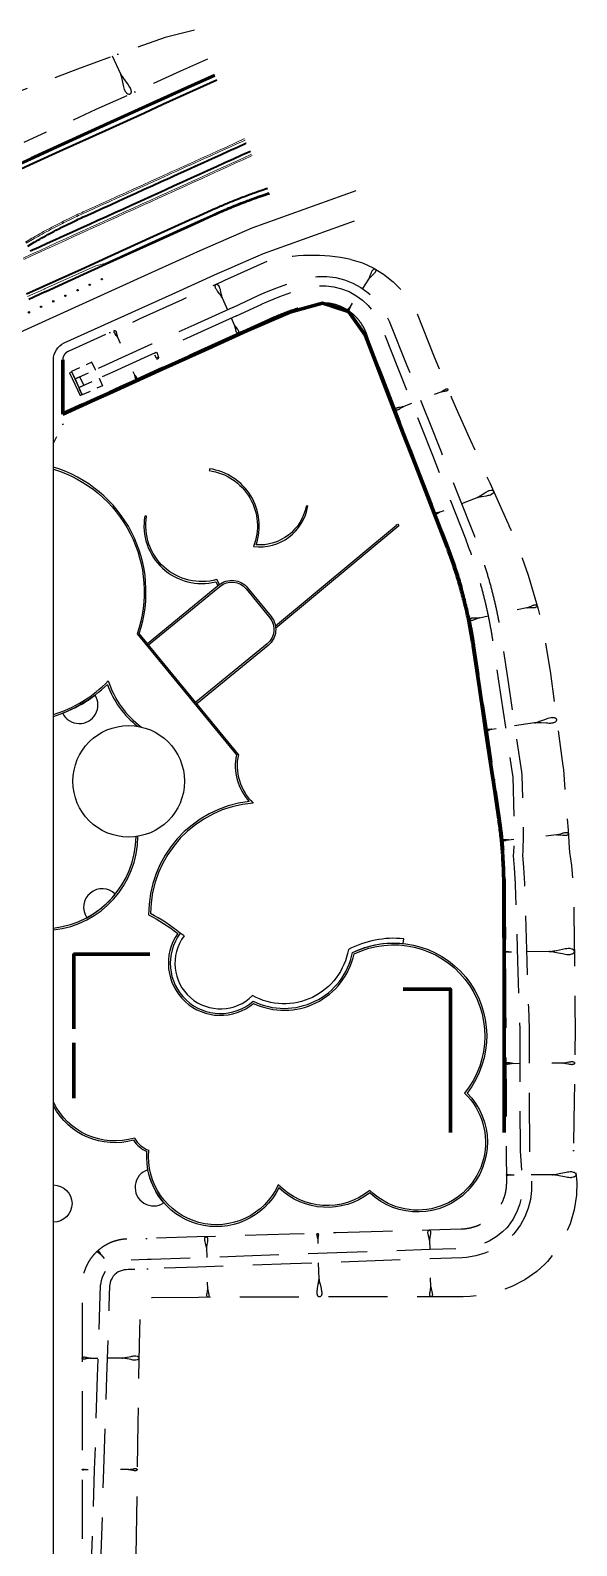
# Model space of a CAD drawing. Header units: metres. Extents: x 246420 to 246883, y 7418965 to 7419490.
# Drawn here: x 246824.1 to 246882.9, y 7419326.6 to 7419489.6 of the extents above; entities that cross this region are included whole.
import ezdxf

# ---------------------------------------------------------------- set-up
doc = ezdxf.new("R2010")
doc.units = ezdxf.units.M
doc.linetypes.add('HIDDEN', pattern=[9.524999999999999, 6.35, -3.175])
doc.linetypes.add('HIDDEN3', pattern=[2.3813, 1.5875, -0.7938])
for name, color, linetype, lineweight in [('BATTER', 251, 'HIDDEN', 25), ('BATTER_BOTTOM', 251, 'HIDDEN', 25), ('BATTER_TICKS', 251, 'HIDDEN', 25), ('FENCE_1.05m', 10, 'FENCE_LINE', 70), ('FENCE_1.8m', 30, 'FENCE_LINE', 70), ('FENCE_2.4m', 90, 'FENCE_LINE', 70)]:
    doc.layers.add(name, color=color, linetype=linetype, lineweight=lineweight)
for name, color, linetype in [('BOLLARD', 170, 'Continuous'), ('MISC_CONCRETE', 7, 'Continuous'), ('MISC_CONCRETE_2', 7, 'Continuous'), ('MISC_CONCRETE_3_ES', 7, 'Continuous'), ('MISC_CONCRETE_HIDDEN', 252, 'HIDDEN3')]:
    doc.layers.add(name, color=color, linetype=linetype)
for name, color, linetype, lineweight, true_color in [('KERB_BACK', 7, 'Continuous', 35, 0x5fd2ff), ('KERB_LINE', 7, 'Continuous', 18, 0xb9b9b9), ('KERB_LIP', 7, 'Continuous', 35, 0x5fd2ff)]:
    doc.layers.add(name, color=color, linetype=linetype, lineweight=lineweight, true_color=true_color)
doc.styles.get("Standard").update_dxf_attribs({"font": 'romans.shx', "width": 0.65})
doc.linetypes.add('FENCE_LINE', pattern='A,20,-1,["//",Standard,S=1,R=0,X=0,Y=-0.3],-3', length=24)

# ---------------------------------------------------------------- blocks, each defined once
blk = doc.blocks.new('Batter Tadpole2')
at = {"linetype": 'Continuous'}
for p, q in [((0, -0.0003), (0.0004000000000000001, 0.0039)), ((0.0004000000000000001, 0.0039), (0.0014, 0.0082)), ((0.0014, 0.0082), (0.003200000000000001, 0.0124)), ((0.003200000000000001, 0.0124), (0.0057, 0.0166)), ((0.0057, 0.0166), (0.017, 0.0336)), ((0.017, 0.0336), (0.0203, 0.0378)), ((0.0203, 0.0378), (0.0244, 0.0418)), ((0.0244, 0.0418), (0.0295, 0.0456)), ((0.0295, 0.0456), (0.0355, 0.0493)), ((0.0355, 0.0493), (0.0408, 0.052)), ((0.0408, 0.052), (0.04700000000000001, 0.0545)), ((0.04700000000000001, 0.0545), (0.0542, 0.05680000000000001)), ((0.0542, 0.05680000000000001), (0.0622, 0.059)), ((0.0622, 0.059), (0.0962, 0.0675)), ((0.0962, 0.0675), (0.1047, 0.0692)), ((0.1047, 0.0692), (0.1134, 0.0702)), ((0.1134, 0.0702), (0.1221, 0.0704)), ((0.1221, 0.0704), (0.131, 0.0698)), ((0.131, 0.0698), (0.1616, 0.0662)), ((0.1616, 0.0662), (0.1924, 0.0617)), ((0.1924, 0.0617), (0.2232, 0.05650000000000001)), ((0.2232, 0.05650000000000001), (0.2542, 0.05060000000000001)), ((0.2542, 0.05060000000000001), (0.3787, 0.0251)), ((0.3787, 0.0251), (0.4098000000000001, 0.0188)), ((0.4098000000000001, 0.0188), (0.4413, 0.0129)), ((0.4413, 0.0129), (0.4729, 0.007100000000000001)), ((0.4729, 0.007100000000000001), (0.5049, 0.0017)), ((0.5049, 0.0017), (0.511, 0.0008000000000000001)), ((0.511, 0.0008000000000000001), (0.5174, 0.0002)), ((0.5174, 0.0002), (0.5241, -0.0002)), ((0.0003, -0.0045), (0, -0.0003)), ((0.0014, -0.0087), (0.0003, -0.0045)), ((0.003200000000000001, -0.013), (0.0014, -0.0087)), ((0.0056, -0.0172), (0.003200000000000001, -0.013)), ((0.0169, -0.0342), (0.0056, -0.0172)), ((0.0202, -0.0384), (0.0169, -0.0342)), ((0.0243, -0.0423), (0.0202, -0.0384)), ((0.0294, -0.0462), (0.0243, -0.0423)), ((0.0353, -0.0498), (0.0294, -0.0462)), ((0.0407, -0.0525), (0.0353, -0.0498)), ((0.0469, -0.055), (0.0407, -0.0525)), ((0.054, -0.0574), (0.0469, -0.055)), ((0.062, -0.0596), (0.054, -0.0574)), ((0.096, -0.0681), (0.062, -0.0596)), ((0.1045, -0.0698), (0.096, -0.0681)), ((0.1132, -0.0708), (0.1045, -0.0698)), ((0.1219, -0.071), (0.1132, -0.0708)), ((0.1308, -0.0704), (0.1219, -0.071)), ((0.1614, -0.0668), (0.1308, -0.0704)), ((0.1922, -0.0624), (0.1614, -0.0668)), ((0.223, -0.0571), (0.1922, -0.0624)), ((0.2540000000000001, -0.05120000000000001), (0.223, -0.0571)), ((0.3786, -0.0257), (0.2540000000000001, -0.05120000000000001)), ((0.4098000000000001, -0.0195), (0.3786, -0.0257)), ((0.4412, -0.0135), (0.4098000000000001, -0.0195)), ((0.4729, -0.0078), (0.4412, -0.0135)), ((0.5049, -0.0024), (0.4729, -0.0078)), ((0.511, -0.0015), (0.5049, -0.0024)), ((0.5174, -0.0009), (0.511, -0.0015)), ((0.5241, -0.0005000000000000001), (0.5174, -0.0009)), ((0.5241, -0.0002), (0.531, -0.0003)), ((0.531, -0.0003), (0.5241, -0.0005000000000000001)), ((0.531, -0.0003), (1.0113, -0.0004000000000000001))]:
    blk.add_line(p, q, dxfattribs=at)
blk = doc.blocks.new('*U6')
at = {"layer": 'BOLLARD'}
blk.add_circle((0, 0), 0.07499999999999998, dxfattribs=at)
blk = doc.blocks.new('*U7')
at = {"layer": 'BOLLARD', "color": 0, "linetype": 'ByBlock', "lineweight": -2, "transparency": 16777216}
for p, rotation in [((246831.8347925072, 7419462.850368072), 204.4035347357098), ((246829.2211737408, 7419461.664583592), 204.4035347537217), ((246830.5279831238, 7419462.257475832), 204.4035347357098), ((246825.3007455909, 7419459.885906872), 204.4035347357098), ((246826.6075549742, 7419460.478799112), 204.4035347428076), ((246827.9143643575, 7419461.071691352), 204.4035347428076), ((246821.3803174408, 7419458.107230153), 204.4035347357098), ((246822.6871268242, 7419458.700122393), 204.4035347357098), ((246823.9939362076, 7419459.293014633), 204.4035347357098), ((246817.4598892909, 7419456.328553434), 204.4035347357098), ((246818.7666986743, 7419456.921445672), 204.4035347357098), ((246820.0735080577, 7419457.514337912), 204.4035347553854), ((246814.8427922922, 7419455.150521139), 203.6544740389557), ((246816.1530799079, 7419455.735661193), 204.4035347925544), ((246813.5242342963, 7419454.584269397), 202.827515212321)]:
    blk.add_blockref('*U6', p, dxfattribs=dict(at, rotation=rotation))

msp = doc.modelspace()

# ---------------------------------------------------------------- linework, layer by layer
at = {"layer": 'BATTER', "flags": 128}
for points in [[(246841.7865335261, 7419489.629217232), (246838.6536121521, 7419488.870965997), (246835.6164655063, 7419487.801412001), (246835.6163713471, 7419487.801377504), (246833.9288547733, 7419487.183096787), (246833.5603166709, 7419487.048069963), (246833.5602225118, 7419487.048035466), (246829.2209076299, 7419485.458175695), (246824.5566193734, 7419483.637024902), (246821.2387698866, 7419482.406694726)], [(246843.1911599774, 7419486.533243119), (246840.3077430028, 7419485.225052673), (246837.3866247798, 7419483.899757379), (246837.386533714, 7419483.899716063), (246835.7544521356, 7419483.159249615), (246835.3980205265, 7419482.997538551), (246835.3979294607, 7419482.997497235), (246831.2011612683, 7419481.093446556), (246826.647870401, 7419479.027643497), (246823.4334740562, 7419477.56928953)], [(246849.5725138415, 7419464.775895443), (246845.0299113, 7419462.714966059), (246844.6734789692, 7419462.553256585), (246844.6733879034, 7419462.55321527), (246840.4766112147, 7419460.649183317), (246835.9233111298, 7419458.583400575), (246832.7089297906, 7419457.125013534), (246832.7088387248, 7419457.124972218), (246831.3700352682, 7419456.517564442), (246828.2141581212, 7419455.085748828)], [(246847.0490614211, 7419457.316930773), (246842.8522847324, 7419455.41289882), (246838.2989846475, 7419453.347116078), (246835.0846033084, 7419451.888729037), (246835.0845122425, 7419451.888687721), (246833.7457087859, 7419451.281279945), (246827.6272998421, 7419448.505391411)]]:
    msp.add_lwpolyline(points, dxfattribs=at)
for points in [[(246858.6345986117, 7419464.964682799), (246859.8658033711, 7419464.626043697), (246861.0291786353, 7419464.079724591), (246862.1310408924, 7419463.396848422), (246863.155580745, 7419462.58230958), (246864.0867448256, 7419461.64283116), (246864.9084277763, 7419460.587210464), (246865.6047461101, 7419459.426555865), (246865.6873002799, 7419459.264526155), (246867.4922793125, 7419454.691044169), (246869.457409613, 7419450.090070416), (246870.1021365848, 7419448.624323939), (246871.4780623566, 7419445.510544405), (246873.5520530903, 7419440.951622306), (246875.5213317486, 7419436.599166795), (246875.5260361974, 7419436.5887553), (246875.6275213948, 7419436.35937914), (246875.6276177784, 7419436.359294109), (246876.364951303, 7419434.607894577), (246877.0563806261, 7419432.833455198), (246877.6834347443, 7419431.031864662), (246878.2447626481, 7419429.205582149), (246878.7626095327, 7419427.361844894), (246879.2130744801, 7419425.497072604), (246879.4142932034, 7419424.535224217), (246880.0922293838, 7419420.44316277), (246880.755931736, 7419415.486924826), (246881.4131037913, 7419410.529720159), (246881.4747504206, 7419410.13125203), (246881.4747714287, 7419410.13115405), (246881.7805106031, 7419405.897255254), (246881.8270347896, 7419405.483822287), (246882.0017225379, 7419403.586470507), (246882.112959409, 7419401.686329727), (246882.130313448, 7419401.226435674), (246882.3509251481, 7419399.793070142), (246882.5050976654, 7419397.888436311), (246882.5108156178, 7419397.754080823), (246882.6196345933, 7419394.538440745), (246882.6688582948, 7419389.538598137), (246882.7180819964, 7419384.538755528), (246882.7455112753, 7419382.294541694), (246882.7081264354, 7419379.538675196), (246882.6402944507, 7419374.538362375), (246882.572462466, 7419369.538049554), (246882.5669924947, 7419369.134824328), (246882.5669971646, 7419369.134724345), (246882.910929267, 7419365.717202863), (246882.8808069072, 7419364.326142316), (246882.6486896363, 7419362.766144019), (246882.2105298299, 7419361.247747266), (246881.5748837222, 7419359.798965871), (246880.7542881032, 7419358.445832303), (246879.7647487348, 7419357.211819577), (246879.4784796872, 7419356.909407489), (246878.6076780195, 7419356.137556261), (246877.3218034004, 7419355.231857391), (246875.9378990254, 7419354.500565209), (246874.4803322576, 7419353.952351709), (246872.9736482322, 7419353.592436586), (246871.4420900469, 7419353.422796227), (246870.7062136941, 7419353.408739346), (246867.2544534123, 7419353.402021082), (246862.2525858961, 7419353.392285798), (246857.2507183799, 7419353.382550514), (246852.2488508637, 7419353.37281523), (246847.2470668815, 7419353.360233924), (246842.245491323, 7419353.34055157), (246837.2443678098, 7419353.305467925), (246836.8411931736, 7419353.29868786, 0.4198892341390987), (246835.9373821887, 7419352.406498388), (246835.8823436988, 7419349.809798389), (246835.7952659577, 7419344.809798389), (246835.7209502629, 7419339.809798389), (246835.6466345682, 7419334.809798389), (246835.5723188734, 7419329.809798389), (246835.4980031786, 7419324.809798389), (246835.4920551608, 7419324.409612539), (246835.6576974214, 7419319.809798389), (246835.8539680943, 7419314.809798389), (246836.0513762825, 7419309.809798389), (246836.2487844706, 7419304.809798389), (246836.4461926587, 7419299.809798389), (246836.6436008469, 7419294.809798389), (246836.841009035, 7419289.809798389), (246837.0384172231, 7419284.809798389), (246837.2362771964, 7419279.809798389), (246837.4575119484, 7419274.809798389), (246837.6787467004, 7419269.809798389), (246837.8999814524, 7419264.809798389), (246838.1212162044, 7419259.809798389), (246838.3429049035, 7419254.809798389), (246838.3611638873, 7419254.406598388), (246838.3615785945, 7419254.406498388), (246838.4249151118, 7419249.809798389), (246838.4441852402, 7419248.406498388), (246838.5866623408, 7419244.809798389), (246838.7023528745, 7419241.8893), (246838.6865435899, 7419241.3177042), (246838.4841553299, 7419239.584472199), (246838.0546590036, 7419237.896689757), (246837.4084638313, 7419236.284817593), (246836.5601786274, 7419234.776847429), (246835.5279853278, 7419233.397730513), (246834.3329484921, 7419232.168970162), (246832.9983042259, 7419231.108377332), (246831.5487668575, 7419230.229977291), (246830.0098842357, 7419229.544047276), (246828.4074638192, 7419229.057260052), (246826.7670829917, 7419228.772906139), (246826.6269999951, 7419228.762949513)], [(246847.0491, 7419457.3169), (246849.7810784919, 7419458.556373081), (246849.8141999998, 7419458.5714, -0.005946979250327614), (246850.4675184519, 7419458.858484439, -0.0104170434418624), (246851.6276625903, 7419459.323607578, -0.01041704344296186), (246852.8061743284, 7419459.74000167, -0.01041704344331606), (246854.001007935, 7419460.106943913, -0.001868737155697698), (246854.2169270824, 7419460.167490934), (246854.6070594393, 7419460.258665455, -0.03126017650152134), (246855.2266218867, 7419460.337779374, -0.03126017650519843), (246855.8512138086, 7419460.339032238, -0.03126017650708816), (246856.471088657, 7419460.262404495, -0.03125517161796423), (246857.0764782735, 7419460.109122448, -4.999986321835325e-06), (246857.076573492, 7419460.109091897, -0.03126017652112904), (246857.6582199256, 7419459.881486832, -0.03126017648924703), (246858.2069515594, 7419459.583141006, -0.03126017651206296), (246858.71420562, 7419459.218710002, -0.03126017649352787), (246859.1720665774, 7419458.793880645, -0.03126017651819535), (246859.5733896645, 7419458.315282255, -0.03126017650075348), (246859.9119123687, 7419457.790383201, -0.0312601764867395), (246860.1823521564, 7419457.227374356, -0.004167708349645111), (246860.2130344578, 7419457.149874213), (246861.9846947808, 7419452.563521557), (246863.7863907023, 7419447.899414803), (246864.3627892615, 7419446.40727377), (246865.5880866238, 7419443.235308049), (246867.3897825454, 7419438.571201297), (246869.1084821531, 7419434.121949704), (246869.1120948062, 7419434.112594725, -0.00110100044550278), (246869.1909476978, 7419433.906997587, -4.999997115784778e-07), (246869.1909833017, 7419433.90690414, -0.00833352624162465), (246869.7583154064, 7419432.339851215, -0.00833352624187258), (246870.2731069309, 7419430.754761226, -0.008333526237322402), (246870.7347859376, 7419429.153395222, -0.008333526242528656), (246871.1428394974, 7419427.537532331, -0.008333526238756411), (246871.4968142592, 7419425.908967794, -0.008333526240782931), (246871.7963169544, 7419424.269510956, -0.004263904652501082), (246871.9283858237, 7419423.427034437), (246872.5357089863, 7419419.324519665), (246873.267913381, 7419414.378422544), (246874.0001177758, 7419409.432325425), (246874.0591627382, 7419409.033472152), (246874.0591773822, 7419409.033373231), (246874.6790656707, 7419404.845980065, -0.001818363798060087), (246874.731013389, 7419404.486037797, -0.008333526237379362), (246874.9355358412, 7419402.832045309, -0.008333526239278697), (246875.0848218066, 7419401.172155468, -0.002016130462927088), (246875.1126210266, 7419400.769890427, -0.006317289640138063), (246875.1787054273, 7419399.508212424, -0.008333526239813305), (246875.2170823978, 7419397.842064833, -0.000586410459168396), (246875.2176910651, 7419397.724784361), (246875.23060983, 7419394.508759053), (246875.2506946544, 7419389.508799394), (246875.2707794789, 7419384.508839734), (246875.2797947769, 7419382.264551931), (246875.2908643033, 7419379.508880074), (246875.3109491277, 7419374.508920414), (246875.3310339522, 7419369.508960755), (246875.3326535924, 7419369.105764008), (246875.3326539941, 7419369.105664008), (246875.3463874968, 7419365.686816119, -0.02764826813725898), (246875.3180735233, 7419365.134999058, -0.03126017650122061), (246875.2129895145, 7419364.51930921, -0.0312601764721553), (246875.0319644384, 7419363.9215245, -0.03126017649812974), (246874.7778231307, 7419363.350973157, -0.03126017651250395), (246874.4545313816, 7419362.816558446, -0.03126017650938651), (246874.0671340507, 7419362.326619728, -0.008226769635311406), (246873.9552287925, 7419362.206015232, -0.02302748486690686), (246873.6216763438, 7419361.888802336, -0.03126017651677571), (246873.1251094793, 7419361.50993826, -0.03126017650010764), (246872.5851822172, 7419361.195939549, -0.03126017649502796), (246872.0103199417, 7419360.951706049, -0.03126017649600003), (246871.4094931865, 7419360.78104894, -0.03126017650058772), (246870.792077652, 7419360.686631271, -0.01497754383339427), (246870.49312029, 7419360.668883625), (246867.0441340818, 7419360.567651999), (246862.0462864126, 7419360.420959546), (246857.0484387434, 7419360.274267093), (246852.0505910743, 7419360.12757464), (246847.0527434051, 7419359.980882187), (246842.0548957359, 7419359.834189734), (246837.0570480668, 7419359.687497281), (246836.6540216307, 7419359.675668002), (246836.6539216737, 7419359.675665068), (246834.5723075471, 7419359.614567352), (246834.5581248419, 7419359.614130931, 0.03126017650059651), (246833.9363291285, 7419359.555082398, 0.004916006044046788), (246833.8393793967, 7419359.538738333, 0.02634012262027758), (246833.3267467322, 7419359.418972366, 0.03126017649946142), (246832.7388899826, 7419359.207924788, 0.03126017651309917), (246832.1819321875, 7419358.925232989, 0.03126017650401), (246831.6645644871, 7419358.575308281, 0.03126017649559206), (246831.1948602312, 7419358.163611122, 0.03126017648959767), (246830.7801489978, 7419357.696565909, 0.03126017651997305), (246830.4269022169, 7419357.181460725, 0.03126017647643823), (246830.1406321864, 7419356.626333616, 0.03126017651168914), (246829.9258060543, 7419356.039847152, 0.03126017649298894), (246829.7857761106, 7419355.431153261, 0.03126017650402511), (246829.7227274758, 7419354.809750406, 0.009654235197056774), (246829.719, 7419354.616719683), (246829.719, 7419352.406598388), (246829.719, 7419352.406498388), (246829.719, 7419349.809798389), (246829.719, 7419344.809798389), (246829.719, 7419339.809798389), (246829.719, 7419334.809798389), (246829.719, 7419329.809798389), (246829.719, 7419324.809798389), (246829.719, 7419324.409612539), (246829.719, 7419319.809798389), (246829.719, 7419314.809798389), (246829.719, 7419309.809798389), (246829.719, 7419304.809798389), (246829.719, 7419299.809798389), (246829.719, 7419294.809798389), (246829.719, 7419289.809798389), (246829.719, 7419284.809798389), (246829.719, 7419279.809798389), (246829.719, 7419274.809798389), (246829.719, 7419269.809798389), (246829.719, 7419264.809798389), (246829.719, 7419259.809798389), (246829.719, 7419254.809798389), (246829.719, 7419254.406598388), (246829.719, 7419254.406498388), (246829.719, 7419249.809798389), (246829.719, 7419248.406498388), (246829.719, 7419244.809798389), (246829.719, 7419241.8893, -0.01022543695621216), (246829.7148184921, 7419241.6848554, -0.03126017648413748), (246829.6503503777, 7419241.063598206, -0.03126017648533169), (246829.5089301901, 7419240.455225813, -0.03126017652371565), (246829.2927647438, 7419239.869231667, -0.03126017650884452), (246829.0052272285, 7419239.314760013, -0.03126017650991282), (246828.6508045709, 7419238.800463193, -0.03126017649918725), (246828.2350274179, 7419238.334366639, -0.03126017649015254), (246827.7643838331, 7419237.923743632, -0.03126017648918816), (246827.2462180521, 7419237.575001805, -0.03126017649753386), (246826.6886158786, 7419237.293583158, -0.003342346724328002), (246826.6270000001, 7419237.267662195)], [(246828.2141581212, 7419455.085748828), (246828.2141349275, 7419455.085738305, 0.01978593627052645), (246828.1434397445, 7419455.050227433, 0.04811399875623432), (246827.9850975708, 7419454.941617254, 0.04811399888650723), (246827.8504323819, 7419454.80474614, 0.04811399889412764), (246827.7444090698, 7419454.644660312, 0.04811399893489838), (246827.6709365459, 7419454.467261881, 0.04811399898589992), (246827.6327236255, 7419454.279091245, 0.00234620927039621), (246827.6317913313, 7419454.269752882, 0.02370761691430877), (246827.6272999707, 7419454.175082164), (246827.627299958, 7419453.614246449), (246827.6272999339, 7419452.551146449), (246827.6272999339, 7419452.551046449), (246827.627299884, 7419450.352246448), (246827.627299884, 7419450.352146449), (246827.6272998445, 7419448.614246449), (246827.6272998431, 7419448.551146449), (246827.6272998431, 7419448.551046449), (246827.6272998138, 7419447.260846449), (246827.6272998138, 7419447.260746448), (246826.6273497685, 7419445.260846471)]]:
    msp.add_lwpolyline(points, format="xyb", dxfattribs=at)
at = {"layer": 'BATTER'}
msp.add_arc((246854.4889935019, 7419446.368704381), 19.05246585165185, 77.43254309156536, 104.9543589513058, dxfattribs=at)
at = {"layer": 'BATTER_BOTTOM', "flags": 128}
for points in [[(246845.9134121312, 7419459.820120826), (246848.6322399696, 7419461.088579856), (246848.66522055, 7419461.103917399), (246849.3770033966, 7419461.422546216), (246850.6415905899, 7419461.939646148), (246851.9269921388, 7419462.403739919), (246853.2309861478, 7419462.813990775), (246853.4667149991, 7419462.881833943), (246854.076731555, 7419463.023561953), (246855.0452252949, 7419463.145971412), (246856.0212676764, 7419463.146683684), (246856.9896296345, 7419463.025726507), (246857.9350580807, 7419462.785073476, -4.999996084387204e-06), (246857.935206754, 7419462.785025553), (246858.8432548568, 7419462.42837385), (246859.6996198144, 7419461.961371883), (246860.4909581944, 7419461.391339819), (246861.2049451106, 7419460.727202715), (246861.8304661565, 7419459.979350812), (246862.3577903926, 7419459.159477016), (246862.7787217028, 7419458.280394101), (246862.8264453728, 7419458.159407664), (246864.6411180838, 7419453.589670246), (246866.486555598, 7419448.942460414), (246867.0769479676, 7419447.455725045), (246868.3239893763, 7419444.292158823), (246870.1576580752, 7419439.640402822), (246871.9068576131, 7419435.202933035), (246871.910739386, 7419435.193036991), (246871.9943366794, 7419434.975109247), (246871.9943974226, 7419434.975018959, -0.008333526241765823), (246872.5957694536, 7419433.313942858, -0.00833352624204984), (246873.1414484696, 7419431.63374747, -0.008333526236343617), (246873.6308282167, 7419429.936299506, -0.008333526242420347), (246874.06336499, 7419428.223484842, -0.008333526236897712), (246874.4385782376, 7419426.497206433, -0.008333526242938689), (246874.7560510945, 7419424.759382185, -0.004263904654659117), (246874.8960440959, 7419423.866357073), (246875.5033672586, 7419419.763842301), (246876.2355716533, 7419414.817745181), (246876.967776048, 7419409.871648061), (246877.0268210104, 7419409.472794789), (246877.0268388958, 7419409.472696347), (246877.1372751083, 7419405.209885526), (246877.1476962325, 7419404.825851972), (246877.1593398806, 7419403.069470936), (246877.1120218359, 7419401.320464185), (246877.0917706779, 7419400.898646621), (246877.1954099228, 7419399.588309501), (246877.2814170501, 7419397.855199582), (246877.2852918025, 7419397.733089908), (246877.3890000258, 7419394.517429301), (246877.5502353656, 7419389.518036642), (246877.7114707054, 7419384.518643984), (246877.7838429906, 7419382.274610686), (246877.7924715907, 7419379.518929023), (246877.8081275376, 7419374.518951573), (246877.8237834845, 7419369.518974123), (246877.8250459801, 7419369.115775942), (246877.8250490932, 7419369.115675952), (246878.0506862374, 7419365.697679279), (246878.0477162053, 7419364.843055686), (246877.9301119445, 7419363.878674921), (246877.6917005063, 7419362.930861135), (246877.3347914467, 7419362.014752895), (246876.8635919516, 7419361.145169457), (246876.2841629845, 7419360.336372835), (246876.1145793734, 7419360.135272254), (246875.58747118, 7419359.621300123), (246874.7998285062, 7419359.004627727), (246873.9401194329, 7419358.490130384), (246873.021544885, 7419358.086164995), (246872.0582662237, 7419357.799389364), (246871.0651873388, 7419357.634652986), (246870.5831985525, 7419357.599895238), (246867.1348300198, 7419357.477619257), (246862.1378774102, 7419357.300431906), (246857.1409248006, 7419357.123244557), (246852.143972191, 7419356.946057206), (246847.1470195813, 7419356.768869855), (246842.1500669717, 7419356.591682506), (246837.1531143621, 7419356.414495155), (246836.7501601037, 7419356.400206767), (246836.7500601646, 7419356.400203223), (246834.6688188321, 7419356.326404317), (246834.6639626648, 7419356.326394448), (246834.4502779743, 7419356.31225593), (246834.4168220335, 7419356.307591384), (246834.2336084059, 7419356.290964692), (246834.016710154, 7419356.245092196), (246833.8039282448, 7419356.17071789), (246833.5990495056, 7419356.068190253), (246833.4058326232, 7419355.938364803), (246833.2279399326, 7419355.782601743), (246833.0688694615, 7419355.602754422), (246832.931888465, 7419355.401148629), (246832.8199696881, 7419355.18055295), (246832.7357315489, 7419354.944140546), (246832.6813833975, 7419354.695442892), (246832.6709251208, 7419354.616719683), (246832.5986159607, 7419352.406598388), (246832.598612689, 7419352.406498388), (246832.5136557247, 7419349.809798389), (246832.3500693182, 7419344.809798389), (246832.1864829118, 7419339.809798389), (246832.0228965053, 7419334.809798389), (246831.8593100989, 7419329.809798389), (246831.6957236924, 7419324.809798389), (246831.6826306994, 7419324.409612539), (246831.7507165243, 7419319.809798389), (246831.8247258459, 7419314.809798389), (246831.8987351675, 7419309.809798389), (246831.972744489, 7419304.809798389), (246832.0467538106, 7419299.809798389), (246832.1207631321, 7419294.809798389), (246832.1947724537, 7419289.809798389), (246832.2687817753, 7419284.809798389), (246832.3427910968, 7419279.809798389), (246832.4168004184, 7419274.809798389), (246832.4908097399, 7419269.809798389), (246832.5648190615, 7419264.809798389), (246832.6388283831, 7419259.809798389), (246832.7128377046, 7419254.809798389), (246832.7188058163, 7419254.406598388), (246832.719, 7419254.406498388), (246832.719, 7419249.809798389), (246832.719, 7419248.406498388), (246832.719, 7419244.809798389), (246832.719, 7419241.8893, -0.01022543696202867), (246832.7123095873, 7419241.562188639, -0.03126017647775991), (246832.6091606044, 7419240.56817713, -0.03126017648939941), (246832.3828883042, 7419239.594781301, -0.03126017650254091), (246832.0370235902, 7419238.657190668, -0.03126017652024249), (246831.5769635656, 7419237.77003602, -0.03126017651169147), (246831.0098873133, 7419236.947161109, -0.0312601764930774), (246830.3446438685, 7419236.201406623, -0.03126017650109815), (246829.5916141329, 7419235.544409811, -0.03126017648484761), (246828.7625488834, 7419234.986422888, -0.03126017650687773), (246827.8703854058, 7419234.536153053, -0.004516628389194932), (246827.7370335233, 7419234.480421971)], [(246846.326569825, 7419458.909461329), (246849.0453976635, 7419460.177920358), (246849.0783782438, 7419460.193257902), (246849.7683838088, 7419460.502317238), (246850.9942995308, 7419461.003913064), (246852.2404173551, 7419461.454127032), (246853.5045835772, 7419461.85214648), (246853.7331151236, 7419461.917971415), (246854.265105208, 7419462.041464521), (246855.1096864584, 7419462.148051196), (246855.9608104556, 7419462.148512894), (246856.805197444, 7419462.042881267), (246857.6295479669, 7419461.832884645, -4.99999821489131e-06), (246857.6296775966, 7419461.832842832), (246858.4213964126, 7419461.521712142), (246859.1680150435, 7419461.11437934), (246859.8579026113, 7419460.617233477), (246860.480317336, 7419460.038062245), (246861.0255737645, 7419459.385930019), (246861.4851934598, 7419458.671036034), (246861.8520368124, 7419457.904554888), (246861.8936240221, 7419457.79906848), (246863.7082967332, 7419453.229331061), (246865.5537342474, 7419448.58212123), (246866.1441266169, 7419447.095385861), (246867.3911680256, 7419443.931819638), (246869.2248367245, 7419439.280063638), (246870.9740362624, 7419434.842593851), (246870.9778457823, 7419434.832884907), (246871.0598660179, 7419434.619069106), (246871.059926049, 7419434.618980685, -0.008333526238917126), (246871.6499514379, 7419432.989245644, -0.008333526243439823), (246872.1853346234, 7419431.340752055, -0.00833352623659971), (246872.6654807903, 7419429.675331411, -0.008333526243928689), (246873.0898564925, 7419427.994834005, -0.008333526237520757), (246873.4579902448, 7419426.301126886, -0.00833352624078554), (246873.7694730478, 7419424.596091775, -0.004263904652487205), (246873.9068246719, 7419423.719916195), (246874.5141478345, 7419419.617401423), (246875.2463522292, 7419414.671304302), (246875.9785566239, 7419409.725207183), (246876.0376015863, 7419409.32635391), (246876.0376194718, 7419409.326255469), (246876.1480556842, 7419405.063444647), (246876.157437854, 7419404.686609939), (246876.1649910531, 7419402.963308752), (246876.1146872891, 7419401.247499798), (246876.0938801467, 7419400.833727535), (246876.1961977036, 7419399.548623975), (246876.2814372915, 7419397.848837008), (246876.2852998706, 7419397.729072943), (246876.3890080939, 7419394.513412336), (246876.5502434337, 7419389.514019677), (246876.7114787734, 7419384.514627019), (246876.7838510587, 7419382.270593721), (246876.7924796587, 7419379.514912059), (246876.8081356057, 7419374.514934609), (246876.8237915526, 7419369.514957158), (246876.8250540482, 7419369.111758977), (246876.8250571612, 7419369.111658988), (246877.0506943054, 7419365.693662315), (246877.053387068, 7419364.949402133), (246876.956799609, 7419364.108159337), (246876.754593186, 7419363.279902494), (246876.448512388, 7419362.477904522), (246876.0419712427, 7419361.715204027), (246875.5400217418, 7419361.004395148), (246875.3928191823, 7419360.827415466), (246874.9324214786, 7419360.376885914), (246874.2440921777, 7419359.835986334), (246873.4923685569, 7419359.384288734), (246872.6887664641, 7419359.029170044), (246871.8456531538, 7419358.776525835), (246870.9760573758, 7419358.630672991), (246870.5538600619, 7419358.599464771), (246867.1054915292, 7419358.47718879), (246862.1085389196, 7419358.30000144), (246857.11158631, 7419358.12281409), (246852.1146337004, 7419357.945626739), (246847.1176810907, 7419357.768439389), (246842.1207284811, 7419357.591252039), (246837.1237758715, 7419357.414064689), (246836.7208216131, 7419357.3997763), (246836.720721674, 7419357.399772757), (246834.6394803415, 7419357.325973851), (246834.6317876331, 7419357.325876698), (246834.2937438, 7419357.299928473), (246834.2408979128, 7419357.291995115), (246833.9551577524, 7419357.251415228), (246833.6206881505, 7419357.163333218), (246833.2965146822, 7419357.032420551), (246832.988162403, 7419356.859907974), (246832.7010046694, 7419356.647743091), (246832.4401697321, 7419356.398570988), (246832.2104499048, 7419356.11570263), (246832.0162149022, 7419355.803071416), (246831.8613308989, 7419355.465178444), (246831.7490867709, 7419355.107027262), (246831.6821288925, 7419354.734049036), (246831.6709251208, 7419354.616719683), (246831.5986159607, 7419352.406598388), (246831.598612689, 7419352.406498388), (246831.5136557247, 7419349.809798389), (246831.3500693182, 7419344.809798389), (246831.1864829118, 7419339.809798389), (246831.0228965053, 7419334.809798389), (246830.8593100989, 7419329.809798389), (246830.6957236924, 7419324.809798389), (246830.6826306994, 7419324.409612539), (246830.7507165243, 7419319.809798389), (246830.8247258459, 7419314.809798389), (246830.8987351675, 7419309.809798389), (246830.972744489, 7419304.809798389), (246831.0467538106, 7419299.809798389), (246831.1207631321, 7419294.809798389), (246831.1947724537, 7419289.809798389), (246831.2687817753, 7419284.809798389), (246831.3427910968, 7419279.809798389), (246831.4168004184, 7419274.809798389), (246831.4908097399, 7419269.809798389), (246831.5648190615, 7419264.809798389), (246831.6388283831, 7419259.809798389), (246831.7128377046, 7419254.809798389), (246831.7188058163, 7419254.406598388), (246831.719, 7419254.406498388), (246831.719, 7419249.809798389), (246831.719, 7419248.406498388), (246831.719, 7419244.809798389), (246831.719, 7419241.8893, -0.01022543694953685), (246831.7131458889, 7419241.60307756, -0.03126017649065325), (246831.6228905288, 7419240.733317489, -0.03126017647807607), (246831.4249022662, 7419239.881596139, -0.03126017651771854), (246831.1222706414, 7419239.061204335, -0.03126017652564227), (246830.7197181199, 7419238.284944017, -0.03126017650958932), (246830.2235263991, 7419237.56492847, -0.03126017648521734), (246829.641438385, 7419236.912393295, -0.03126017649243328), (246828.9825373663, 7419236.337521085, -0.03126017648619551), (246828.2571052729, 7419235.849282527, -0.02493951894168522), (246827.6381047367, 7419235.527002653)]]:
    msp.add_lwpolyline(points, format="xyb", dxfattribs=at)
for points in [[(246845.9128697387, 7419459.821240749), (246841.71609305, 7419457.917208796), (246837.1627929651, 7419455.851426055), (246833.948411626, 7419454.393039013), (246833.9483205601, 7419454.392997697), (246832.6095171035, 7419453.785589921), (246829.877633649, 7419452.546149402), (246829.8775425832, 7419452.546108087), (246829.8197157891, 7419452.519872387), (246829.8196247233, 7419452.519831072), (246828.8593356794, 7419452.084153206)], [(246846.3260303505, 7419458.910582576), (246842.1292536618, 7419457.006550623), (246837.5759535769, 7419454.940767881), (246834.3615722377, 7419453.48238084), (246834.3614811719, 7419453.482339524), (246833.0226777153, 7419452.874931748), (246830.2907942608, 7419451.635491229), (246830.2907031949, 7419451.635449913), (246830.2328764009, 7419451.609214214), (246830.2327853351, 7419451.609172898), (246829.2724962912, 7419451.173495033)]]:
    msp.add_lwpolyline(points, dxfattribs=at)
at = {"layer": 'FENCE_1.05m', "ltscale": 0.8, "flags": 128}
msp.add_lwpolyline([(246827.6269309389, 7419448.340277106), (246827.6282198171, 7419454.175016139)], dxfattribs=at)
at = {"layer": 'FENCE_1.8m', "flags": 128}
msp.add_lwpolyline([(246827.6272998384, 7419448.340444462), (246831.076, 7419449.905), (246831.986, 7419450.318), (246832.609, 7419450.601), (246832.609, 7419450.601), (246833.808, 7419451.145), (246838.361, 7419453.211), (246842.914, 7419455.276000001), (246847.466, 7419457.342), (246852.05, 7419459.327000001), (246855.5745464892, 7419460.266273777), (246856.4885670561, 7419459.984760259), (246858.3531834098, 7419459.365133901), (246860.188, 7419456.797), (246861.99, 7419452.133), (246863.792, 7419447.469000001), (246864.224, 7419446.350000001), (246865.593, 7419442.805), (246867.395, 7419438.141), (246868.969, 7419434.068, -0.003168006463348122), (246869.192, 7419433.477, -0.008333526241275627), (246869.745, 7419431.91, -0.008333526240952974), (246870.246, 7419430.326, -0.008333526240160996), (246870.693, 7419428.726, -0.008333526236725728), (246871.087, 7419427.111, -0.00833352624113906), (246871.427, 7419425.485, -0.008333526241582291), (246871.712, 7419423.848, -0.002247346122125187), (246871.78, 7419423.405), (246872.446, 7419418.904), (246872.89, 7419415.91), (246873.1195304674, 7419414.356456413), (246873.8517348622, 7419409.410359293), (246873.9107798245, 7419409.011506021), (246874.530682757, 7419404.824013934, -0.001818363798060031), (246874.5824746323, 7419404.465151493, -0.008333526237379362), (246874.786383517, 7419402.816120981, -0.008333526239278641), (246874.9352216245, 7419401.16121081, -0.002016130462927144), (246874.962937447, 7419400.760152563, -0.006317289640138063), (246875.0288235944, 7419399.502259595, -0.00833352623981325), (246875.067085434, 7419397.841110447, -0.0005864104569825326), (246875.0676922753, 7419397.724181817), (246875.0806110402, 7419394.508156509), (246875.1006958646, 7419389.508196849), (246875.1127556813, 7419371.071)], format="xyb", dxfattribs=at)
at = {"layer": 'FENCE_2.4m', "flags": 128}
for points in [[(246837, 7419390.238), (246828.825, 7419390.238), (246828.825, 7419382.208000001)], [(246869.325, 7419371.071), (246869.325, 7419386.506), (246864.25, 7419386.506)], [(246828.825, 7419374.753), (246828.825, 7419380.708000001)]]:
    msp.add_lwpolyline(points, dxfattribs=at)
at = {"layer": 'KERB_BACK', "flags": 128}
for points in [[(246819.6440177252, 7419473.818595014), (246824.1980290124, 7419475.884600135), (246827.4120320465, 7419477.342601511), (246831.9650177252, 7419479.408595013), (246836.1620074057, 7419481.31264667), (246838.1511428634, 7419482.214651808), (246841.0719965028, 7419483.540585381), (246843.955025958, 7419484.848598748)], [(246847.8082474806, 7419476.603696317), (246846.8976548467, 7419476.190391279), (246845.9870622128, 7419475.777086239), (246845.076469579, 7419475.363781201), (246844.1658769451, 7419474.950476162), (246843.2552843112, 7419474.537171124), (246842.3446916773, 7419474.123866084), (246841.4340990434, 7419473.710561045), (246840.5235064095, 7419473.297256007), (246839.6129137757, 7419472.883950968), (246838.7023211418, 7419472.470645929), (246837.7917285079, 7419472.05734089), (246836.881135874, 7419471.644035852), (246835.9705432401, 7419471.230730813), (246835.0599506062, 7419470.817425773), (246834.1493579723, 7419470.404120735), (246833.2387653385, 7419469.990815696), (246832.3281727046, 7419469.577510658), (246831.4175800707, 7419469.164205618), (246830.5069874368, 7419468.75090058), (246829.5963948029, 7419468.337595541), (246828.6858021691, 7419467.924290502), (246827.7752095352, 7419467.510985463), (246826.8646169013, 7419467.097680424), (246825.9540242674, 7419466.684375386), (246825.0434316335, 7419466.271070347), (246824.1328389996, 7419465.857765308)]]:
    msp.add_lwpolyline(points, dxfattribs=at)
at = {"layer": 'KERB_BACK'}
for points in [[(246843.956, 7419484.849), (246841.072, 7419483.54), (246838.1510910687, 7419482.21504131), (246836.1619788104, 7419481.313046728), (246831.966, 7419479.409), (246824.1980323851, 7419475.884928615)], [(246843.8319807109, 7419469.693042534), (246841.8429807109, 7419468.791042535), (246837.646, 7419466.887), (246833.093, 7419464.821), (246829.879, 7419463.363), (246828.54, 7419462.756), (246825.808, 7419461.516), (246825.7500912509, 7419461.490040906), (246823.9870232678, 7419460.689948728)]]:
    msp.add_lwpolyline(points, dxfattribs=at)
at = {"layer": 'KERB_BACK', "flags": 128}
for points in [[(246823.8643460313, 7419466.425406897), (246824.5647641375, 7419466.831717928), (246824.7281188533, 7419466.926133803, -0.004166690778849368), (246825.591562718, 7419467.413827053, -0.0041666907803986), (246826.4630145072, 7419467.887062506, -0.004166690779781527), (246827.3422321567, 7419468.345708708, -0.001231352991259206), (246827.603513471, 7419468.478438348, -0.002935322726643321), (246828.2289714449, 7419468.789638261, -0.00416669078140781), (246829.122986061, 7419469.218727857, -0.003307401748786886), (246829.8376461089, 7419469.548683718), (246830.0254478461, 7419469.633888569), (246830.9361055929, 7419470.04705012), (246831.8467633397, 7419470.460211673), (246832.7574210865, 7419470.873373225), (246833.6680788333, 7419471.286534777), (246834.5787365801, 7419471.699696329), (246835.4893943269, 7419472.112857881), (246836.4000520737, 7419472.526019434), (246837.3107098205, 7419472.939180986), (246838.2213675673, 7419473.352342538), (246839.1320253141, 7419473.76550409), (246839.5089570667, 7419473.936516426), (246840.0426830609, 7419474.178665643), (246840.9533408077, 7419474.591827194), (246841.8639985544, 7419475.004988747), (246842.7746563012, 7419475.418150299), (246843.6853140481, 7419475.831311851), (246844.5959717948, 7419476.244473403), (246845.5066295416, 7419476.657634956), (246846.4172872884, 7419477.070796507), (246847.3279450352, 7419477.48395806), (246847.3743897103, 7419477.505029812), (246847.3744807761, 7419477.505071128)], [(246849.856, 7419472.04, 0.0006723612129723569), (246849.704, 7419471.99, 0.001548639778179898), (246849.355, 7419471.873000001, 0.004184297299416121), (246848.416, 7419471.547, 0.001211533615931039), (246848.145, 7419471.45, 0.002966910738400959), (246847.484, 7419471.206, 0.003977563387254411), (246846.602, 7419470.866, 0.0001962421352466674), (246846.558, 7419470.849, 0.004170333749659094), (246845.64, 7419470.478, 0.002577898449279482), (246845.075, 7419470.24, 0.001341311232696539), (246844.782, 7419470.115, 0.0002487982214244511), (246844.728, 7419470.091, 0.004126462587381313), (246843.832, 7419469.693), (246843.823, 7419469.689)]]:
    msp.add_lwpolyline(points, format="xyb", dxfattribs=at)
at = {"layer": 'KERB_LINE', "flags": 128}
for points in [[(246823.6139571041, 7419466.85703913), (246824.3143752103, 7419467.263350162), (246824.4790999094, 7419467.35855786, -0.004166690780651291), (246825.3497850932, 7419467.850341178, -0.00416669077932122), (246826.2285453604, 7419468.327545444, -0.004166690780707247), (246827.1151366167, 7419468.790038109, -0.001231352990038847), (246827.3786091811, 7419468.923880892, -0.002935322727364751), (246828.0093125924, 7419469.237690701, -0.004166690780706581), (246828.910824911, 7419469.67037888, -0.003307401747581614), (246829.6314784944, 7419470.003101933), (246829.8192802316, 7419470.088306784), (246830.7299379784, 7419470.501468335), (246831.6405957252, 7419470.914629888), (246832.551253472, 7419471.32779144), (246833.4619112188, 7419471.740952992), (246834.3725689656, 7419472.154114544), (246835.2832267123, 7419472.567276096), (246836.1938844591, 7419472.980437648), (246837.104542206, 7419473.393599201), (246838.0151999528, 7419473.806760753), (246838.9258576995, 7419474.219922305), (246839.3027894521, 7419474.390934641), (246839.8365154463, 7419474.633083858), (246840.7471731931, 7419475.046245409), (246841.6578309399, 7419475.459406962), (246842.5684886867, 7419475.872568514), (246843.4791464335, 7419476.285730066), (246844.3898041803, 7419476.698891618), (246845.3004619271, 7419477.112053171), (246846.2111196739, 7419477.525214722), (246847.1217774207, 7419477.938376275), (246847.1682220958, 7419477.959448026), (246847.1683131616, 7419477.959489343)], [(246823.6937403494, 7419466.719505012), (246824.3941584556, 7419467.125816043), (246824.558446627, 7419467.220771438, -0.004166690779444902), (246825.4268244566, 7419467.711251507, -0.004166690779670947), (246826.3032559703, 7419468.187191161, -0.004166690780451447), (246827.1874977206, 7419468.6484582, -0.001231352991324931), (246827.4502720711, 7419468.781946294, -0.002935322726163257), (246828.0793040905, 7419469.094924493, -0.004166690781248157), (246828.9784273616, 7419469.526466029, -0.00330740174801394), (246829.6971711812, 7419469.858307351), (246829.8849729184, 7419469.943512202), (246830.7956306652, 7419470.356673754), (246831.706288412, 7419470.769835306), (246832.6169461588, 7419471.182996859), (246833.5276039056, 7419471.59615841), (246834.4382616524, 7419472.009319963), (246835.3489193991, 7419472.422481515), (246836.2595771459, 7419472.835643067), (246837.1702348928, 7419473.24880462), (246838.0808926396, 7419473.661966171), (246838.9915503863, 7419474.075127724), (246839.3684821389, 7419474.246140059), (246839.9022081331, 7419474.488289276), (246840.8128658799, 7419474.901450828), (246841.7235236267, 7419475.31461238), (246842.6341813735, 7419475.727773933), (246843.5448391203, 7419476.140935484), (246844.4554968671, 7419476.554097037), (246845.3661546139, 7419476.967258589), (246846.2768123607, 7419477.380420141), (246847.1874701075, 7419477.793581693), (246847.2339147826, 7419477.814653445), (246847.2340058484, 7419477.814694761)], [(246849.809, 7419472.183, 0.0006723612125515821), (246849.657, 7419472.132, 0.001548639778937294), (246849.307, 7419472.015000001, 0.004184297298719111), (246848.365, 7419471.688, 0.001211533617422959), (246848.094, 7419471.591, 0.002966910736793785), (246847.431, 7419471.346, 0.003977563389278601), (246846.547, 7419471.006, 0.0001962421345896374), (246846.503, 7419470.989, 0.004170333749035583), (246845.582, 7419470.616, 0.002577898449930077), (246845.016, 7419470.378, 0.001341311231348948), (246844.723, 7419470.252, 0.0002487982225531039), (246844.668, 7419470.229, 0.00412646258720323), (246843.77, 7419469.83), (246843.761, 7419469.826)]]:
    msp.add_lwpolyline(points, format="xyb", dxfattribs=at)
for points in [[(246847.9487711938, 7419476.294094821), (246847.0381785599, 7419475.880789783), (246846.127585926, 7419475.467484743), (246845.2169932922, 7419475.054179705), (246844.3064006583, 7419474.640874666), (246843.3958080244, 7419474.227569628), (246842.4852153905, 7419473.814264588), (246841.5746227566, 7419473.400959549), (246840.6640301227, 7419472.987654511), (246839.7534374889, 7419472.574349472), (246838.842844855, 7419472.161044433), (246837.9322522211, 7419471.747739394), (246837.0216595872, 7419471.334434356), (246836.1110669533, 7419470.921129317), (246835.2004743194, 7419470.507824278), (246834.2898816855, 7419470.094519239), (246833.3792890517, 7419469.6812142), (246832.4686964178, 7419469.267909162), (246831.5581037839, 7419468.854604122), (246830.64751115, 7419468.441299084), (246829.7369185161, 7419468.027994045), (246828.8263258823, 7419467.614689006), (246827.9157332484, 7419467.201383967), (246827.0051406145, 7419466.788078928), (246826.0945479806, 7419466.37477389), (246825.1839553467, 7419465.961468851), (246824.2733627128, 7419465.548163812), (246823.362770079, 7419465.134858773)], [(246848.014486695, 7419476.149310593), (246847.1038940611, 7419475.736005554), (246846.1933014272, 7419475.322700514), (246845.2827087933, 7419474.909395476), (246844.3721161594, 7419474.496090437), (246843.4615235256, 7419474.082785399), (246842.5509308917, 7419473.669480359), (246841.6403382578, 7419473.256175321), (246840.7297456239, 7419472.842870282), (246839.81915299, 7419472.429565243), (246838.9085603562, 7419472.016260204), (246837.9979677223, 7419471.602955165), (246837.0873750884, 7419471.189650127), (246836.1767824545, 7419470.776345088), (246835.2661898206, 7419470.363040049), (246834.3555971867, 7419469.94973501), (246833.4450045528, 7419469.536429971), (246832.534411919, 7419469.123124933), (246831.6238192851, 7419468.709819893), (246830.7132266512, 7419468.296514855), (246829.8026340173, 7419467.883209816), (246828.8920413834, 7419467.469904778), (246827.9814487495, 7419467.056599738), (246827.0708561157, 7419466.643294699), (246826.1602634818, 7419466.229989661), (246825.2496708479, 7419465.816684622), (246824.339078214, 7419465.403379583), (246823.4284855801, 7419464.990074544)], [(246843.769980711, 7419469.830042535), (246841.780980711, 7419468.928042535), (246837.584, 7419467.024), (246833.031, 7419464.958000001), (246832.156067708, 7419464.561095432), (246831.1779677122, 7419464.308514051), (246831.1778694161, 7419464.308488672), (246829.7486362887, 7419463.660053452), (246829.7485452229, 7419463.660012135), (246828.4097417663, 7419463.05260436), (246825.6778583117, 7419461.81316384), (246825.6777672459, 7419461.813122525), (246825.6199404519, 7419461.786886825), (246825.6198493861, 7419461.78684551), (246824.6595603422, 7419461.351167644), (246824.6594692764, 7419461.351126328), (246824.4246105334, 7419461.244572206), (246824.4245194676, 7419461.244530891), (246823.856450899, 7419460.986801301)]]:
    msp.add_lwpolyline(points, dxfattribs=at)
at = {"layer": 'KERB_LIP', "flags": 128}
msp.add_lwpolyline([(246819.892, 7419473.272), (246824.446, 7419475.338), (246827.66, 7419476.797), (246832.213, 7419478.862), (246836.4100303726, 7419480.765933101), (246838.3990224607, 7419481.668950489), (246844.2030224607, 7419484.301950489)], dxfattribs=at)
msp.add_lwpolyline([(246849.669, 7419472.61, 0.0006723612127301061), (246849.515, 7419472.560000001, 0.001548639778629095), (246849.163, 7419472.442, 0.004184297298045639), (246848.214, 7419472.112, 0.001211533617945653), (246847.941, 7419472.014, 0.002966910737064682), (246847.273, 7419471.767, 0.003977563389561491), (246846.382, 7419471.425, 0.0001962421340607272), (246846.338, 7419471.407000001, 0.004170333748848396), (246845.41, 7419471.032000001, 0.002577898450472535), (246844.84, 7419470.792, 0.001341311231637828), (246844.544, 7419470.665, 0.0002487982212754592), (246844.489, 7419470.642, 0.00412646258861679), (246843.584, 7419470.24), (246843.575, 7419470.236)], format="xyb", dxfattribs=at)
at = {"layer": 'KERB_LIP'}
msp.add_lwpolyline([(246843.584, 7419470.24), (246841.952, 7419469.499), (246841.595, 7419469.338), (246837.399, 7419467.434), (246832.845, 7419465.368), (246829.631, 7419463.909), (246828.292, 7419463.302), (246825.56, 7419462.063), (246825.56, 7419462.062), (246825.5020912509, 7419462.036040906), (246823.7390232678, 7419461.235948728)], dxfattribs=at)
at = {"layer": 'MISC_CONCRETE', "flags": 128}
for points in [[(246819.70597368, 7419473.682058004), (246824.2599736848, 7419475.748058006), (246827.4739736861, 7419477.206058006), (246832.0269736801, 7419479.272058004), (246836.2239524962, 7419481.176104731), (246838.2130647515, 7419482.078099345), (246841.1339736716, 7419483.404057999), (246844.0169736836, 7419484.712058005)], [(246837.7557235235, 7419454.256880774), (246837.9833126757, 7419454.360336938), (246837.9419302105, 7419454.451372599), (246837.7143410572, 7419454.347916436), (246837.7557235235, 7419454.256880774)]]:
    msp.add_lwpolyline(points, dxfattribs=at)
for points in [[(246828.5991055709, 7419452.899479078), (246828.3714410276, 7419452.796188924), (246829.4869746799, 7419450.337411856), (246829.7146392232, 7419450.44070201)], [(246829.4739205409, 7419452.362986982), (246828.9502920914, 7419452.125419632), (246829.3634527032, 7419451.214761458), (246829.8870811528, 7419451.452328809)]]:
    msp.add_lwpolyline(points, close=True, dxfattribs=at)
at = {"layer": 'MISC_CONCRETE_2', "ltscale": 0.5}
msp.add_line((246846.518225619, 7419411.74360315), (246835.8559164251, 7419424.761102036), dxfattribs=at)
at = {"layer": 'MISC_CONCRETE_2', "flags": 128}
for points in [[(246859.142, 7419472.374), (246847.966, 7419468.345), (246845.168, 7419467.133), (246843.768, 7419466.527), (246842.376, 7419465.903), (246836.821, 7419463.383), (246822.627, 7419456.943), (246816.003, 7419453.941000001, -0.07831079465081377), (246785.633, 7419445.788)], [(246785.951, 7419442.805, 0.0779967919591138), (246817.103, 7419451.147), (246819.802, 7419452.37, -0.5450317128327082), (246822.627, 7419450.548), (246822.627, 7419228.68942986), (246826.6270000111, 7419228.762949514), (246826.627, 7419454.175, -0.2942989127330926), (246827.801, 7419455.996), (246839.407, 7419461.262), (246844.289, 7419463.477), (246845.516, 7419464.015000001), (246846.746, 7419464.548), (246849.206, 7419465.613), (246858.997, 7419469.129)]]:
    msp.add_lwpolyline(points, format="xyb", dxfattribs=at)
at = {"layer": 'MISC_CONCRETE_2', "ltscale": 0.1}
for points in [[(246827.623, 7419416.169, 1.050128767371342), (246831.109, 7419418.123000001, -0.07172672263595312)], [(246833.286, 7419396.714000001, 0.9043133780258651), (246830.217, 7419394.179, 0.1005261902974853)], [(246836.788, 7419367.076, 1.143330952047715), (246838.517, 7419363.508, -0.1345657885597036)], [(246826.627, 7419365.427960033, -0.9999999999999999), (246826.627, 7419361.427960033)]]:
    msp.add_lwpolyline(points, format="xyb", close=True, dxfattribs=at)
at = {"layer": 'MISC_CONCRETE_2', "ltscale": 0.5, "flags": 128}
msp.add_lwpolyline([(246858.799, 7419390.423, -0.1412365717697534), (246864.25, 7419391.407000001), (246864.301, 7419391.904, 0.147371722580477), (246858.353, 7419390.757, -0.5179389630576383), (246848.047, 7419385.801)], format="xyb", dxfattribs=at)
at = {"layer": 'MISC_CONCRETE_2', "ltscale": 0.5}
msp.add_arc((246844.59, 7419389.274), 4.9, 143.0461403334246, 314.87314544719, dxfattribs=at)
at = {"layer": 'MISC_CONCRETE_3_ES', "ltscale": 0.5}
for points in [[(246826.627, 7419442.428, -0.4248237598963747), (246835.631, 7419424.721), (246846.3025658882, 7419411.690995402)], [(246847.681231685, 7419406.672200145, 0.3826665409021647), (246836.867, 7419394.491, -0.04710317526351034), (246840, 7419392.482, 0.8733923851140395), (246848.158, 7419384.958000001, 0.4827058337492512), (246858.975, 7419390.286, -0.800475457042812), (246870.851, 7419375.296, -1.009105770243589), (246860.663, 7419364.839000001, -0.3889843518834381), (246850.816, 7419365.444, -0.8491652735343982), (246836.8965515328, 7419369.162514396)], [(246835.3528621102, 7419370.475038388, -0.3727561253720985), (246826.627, 7419374.372)]]:
    msp.add_lwpolyline(points, format="xyb", dxfattribs=at)
at = {"layer": 'MISC_CONCRETE_3_ES'}
msp.add_lwpolyline([(246848.1412847092, 7419434.109859846, 0.4012594528226843), (246854.0077006915, 7419438.47280228, -0.009558325554463747), (246853.7993352789, 7419438.442813635, -0.3831677288606297), (246848.4193956847, 7419434.283238754, 0.4729998320470262), (246843.4270645654, 7419442.466380827, -0.007655470231030353), (246843.379652389, 7419442.271040521, -0.4871111126320639)], format="xyb", close=True, dxfattribs=at)
at = {"layer": 'MISC_CONCRETE_3_ES', "flags": 128}
for points in [[(246844.4777474905, 7419430.021903006), (246844.1987401313, 7419430.5529935, -0.5528090141306778), (246836.6558908749, 7419437.362589798, -0.007655470225734279), (246836.4553927843, 7419437.376951745, 0.543207271522507), (246844.096098839, 7419430.318333426), (246844.3190757748, 7419429.893896841)], [(246850.5055572111, 7419425.565140069), (246863.5240486833, 7419436.384306652), (246863.5025249562, 7419436.428572248, 0.0151150388342075), (246863.6850338207, 7419436.510591059), (246863.7724911906, 7419436.330726642), (246850.5351271148, 7419425.329663469)], [(246836.7447893497, 7419423.682132748), (246844.4120305799, 7419429.970130203, -0.4142222279780206), (246847.5080734465, 7419429.662207405), (246850.0426413409, 7419426.567701526, -0.414219398108493), (246849.7346415485, 7419423.471683279), (246842.0591867351, 7419417.190596855)], [(246836.8716156346, 7419423.527487691), (246844.5388094257, 7419429.815446242), (246844.538811446, 7419429.815447897, -0.414213562373095), (246847.3533482402, 7419429.535478914), (246849.8879160522, 7419426.440973136, -0.414213562373095), (246849.607947069, 7419423.626436342), (246841.9325250587, 7419417.345376763)], [(246840.674, 7419392.22), (246840.275, 7419392.52, 0.8995201018554113), (246848.128, 7419385.194, 0.4919781030973348), (246858.799, 7419390.423, -0.7970696972624832), (246871.12, 7419375.313, -0.9851730401453502), (246860.65, 7419364.574, -0.3712623667675039), (246850.875, 7419365.103, -0.8241306509187516), (246836.6846987479, 7419369.028703388)], [(246835.2580123829, 7419370.23927415, -0.3514658140942542), (246826.627, 7419373.925)]]:
    msp.add_lwpolyline(points, format="xyb", dxfattribs=at)
at = {"layer": 'MISC_CONCRETE_3_ES', "ltscale": 0.5}
msp.add_circle((246834.724, 7419408.846), 5.999999999579723, dxfattribs=at)
for centre, radius, start, end in [((246822.589, 7419429.232), 14.00000000144669, 341.3763885914507, 73.23543499027872), ((246822.589, 7419429.232), 13.80000000144669, 287.0141995522779, 316.0315407845762), ((246822.589, 7419429.232), 14.00000000144669, 286.7645649176905, 314.6904034237042), ((246841.861, 7419422.618), 10, 199.5047002527214, 231.6800720394085), ((246841.861, 7419422.618), 9.8, 197.6218028411751, 234.0567283996394), ((246851.9420108746, 7419410.541396266), 5.755425086585411, 168.4781376701903, 222.2424600740071), ((246851.9420108746, 7419410.541396266), 5.55542508658541, 167.502188580127, 226.4754434194604), ((246849.067, 7419394.551), 12.00000091610996, 94.54458582303462, 179.7052744901079), ((246825.511, 7419403.003), 10.2, 276.2813924386388, 359.5823100088082), ((246825.511, 7419403.003), 10, 276.4075414253705, 359.4023716767281), ((246837.8155424674, 7419371.807406787), 2.800000016729168, 208.4144377935116, 250.8397708091878)]:
    msp.add_arc(centre, radius, start, end, dxfattribs=at)
at = {"layer": 'MISC_CONCRETE_3_ES'}
msp.add_arc((246827.794, 7419376.892), 19.99999998930939, 51.38852548460017, 62.37827778458991, dxfattribs=at)
at = {"layer": 'MISC_CONCRETE_3_ES', "ltscale": 0.1}
msp.add_arc((246837.8155424674, 7419371.807406787), 3.000000016729168, 211.5142680050758, 247.8552435151166, dxfattribs=at)
at = {"layer": 'MISC_CONCRETE_HIDDEN', "flags": 128}
for points in [[(246837.41664117, 7419454.868348568), (246837.7352659838, 7419455.013187195), (246837.9419302105, 7419454.451372599), (246837.7143410572, 7419454.347916436), (246837.4163366275, 7419454.868348568)], [(246828.9502920914, 7419452.125419632), (246831.1358717065, 7419453.1170051), (246830.7722903686, 7419453.918384291), (246828.5867107528, 7419452.926798822), (246828.9502920914, 7419452.125419632)], [(246829.3634527046, 7419451.214761457), (246831.5490323193, 7419452.206346926), (246831.9126136582, 7419451.404967736), (246829.7270340426, 7419450.413382266), (246829.3634527046, 7419451.214761457)]]:
    msp.add_lwpolyline(points, dxfattribs=at)

# ---------------------------------------------------------------- block references
at = {"layer": 'BATTER_TICKS'}
for p, xscale, yscale, zscale, rotation in [((246834.8437939616, 7419482.746089003), 4.443270252292254, 4.443270252292254, 4.443270252292254, 114.4035347426262), ((246861.2483224048, 7419463.94391083), 2.4876133172841, 2.4876133172841, 2.4876133172841, 236.4536585181824), ((246844.1192512833, 7419462.30180951), 2.966478790052459, 2.966478790052459, 2.966478790052459, 294.4035347434518), ((246858.31198401, 7419459.515373975), 0.8894969685269533, 0.8894969685269533, 0.8894969685269533, 56.4536585219097), ((246846.4949248009, 7419457.065525013), 1.730445960297442, 1.730445960297442, 1.730445960297442, 114.4035347451603), ((246833.1913493631, 7419457.34389063), 1.483239395032176, 1.483239395032176, 1.483239395032176, 294.4035347439579), ((246835.5670228808, 7419452.107606133), 0.865222980148721, 0.865222980148721, 0.865222980148721, 114.4035347451603), ((246869.0643835524, 7419451.010265168), 1.561921475054254, 1.561921475054254, 1.561921475054254, 201.1210279508542), ((246863.4260515177, 7419448.832236154), 1.864178114239861, 1.864178114239861, 1.864178114239861, 21.12102795391644), ((246873.9649281862, 7419440.039095032), 3.647099973639721, 3.647099973639721, 3.647099973639721, 201.1210279480609), ((246867.7501217297, 7419437.638379945), 0.9760029988899354, 0.9760029988899354, 0.9760029988899354, 21.12102796791891), ((246878.6588654996, 7419427.73121419), 2.166321486353326, 2.166321486353326, 2.166321486353326, 191.6897664397192), ((246871.4303653566, 7419426.235610172), 1.977652526332358, 1.977652526332358, 1.977652526332358, 11.68976642488105), ((246880.7559317359, 7419415.486924826), 4.518563485637396, 4.518563485637396, 4.518563485637396, 188.4207262053469), ((246873.2679133811, 7419414.378422544), 0.9888262632478743, 0.9888262632478743, 0.9888262632478743, 8.420726210172493), ((246874.9698181457, 7419402.500480197), 1.177685202276485, 1.177685202276485, 1.177685202276485, 5.712157206812836), ((246882.023990427, 7419403.206091917), 2.421866955994451, 2.421866955994451, 2.421866955994451, 185.7121571983904), ((246875.2466776895, 7419390.508791326), 0.6285617192143685, 0.6285617192143685, 0.6285617192143685, 0.2301557701217997), ((246882.6590135545, 7419390.538566659), 5.083621808762999, 5.083621808762999, 5.083621808762999, 180.2301557565953), ((246875.2948812682, 7419378.508888142), 1.483972795365974, 1.483972795365974, 1.483972795365974, 0.2301557590251092), ((246882.6945600384, 7419378.538612632), 2.422128341572789, 2.422128341572789, 2.422128341572789, 180.2301557572883), ((246882.8282200425, 7419366.539052727), 4.777844648211039, 4.777844648211039, 4.777844648211039, 180.2301557587538), ((246875.3430848468, 7419366.508984959), 0.8174435349375404, 0.8174435349375404, 0.8174435349375404, 0.230155748166349), ((246867.0441340818, 7419360.567651999), 2.067995125263792, 2.067995125263792, 2.067995125263792, 271.6812129295599), ((246843.0544652698, 7419359.863528225), 2.212797402553856, 2.212797402553856, 2.212797402553856, 271.681212929887), ((246855.0492996758, 7419360.215590112), 1.070198132184753, 1.070198132184753, 1.070198132184753, 271.6812129297524), ((246831.3765351755, 7419358.33531201), 1.065081397723855, 1.065081397723855, 1.065081397723855, 311.9508574030725), ((246855.2499713735, 7419353.3786564), 3.634228523587796, 3.634228523587796, 3.634228523587796, 91.6812129299744), ((246867.2544534123, 7419353.402021082), 2.015897032216762, 2.015897032216762, 2.015897032216762, 91.68121292941808), ((246843.2458064347, 7419353.344488041), 1.623675272456308, 1.623675272456308, 1.623675272456308, 91.68121292929585), ((246835.8300970541, 7419346.809798389), 3.376439408025779, 3.376439408025779, 3.376439408025779, 180), ((246835.6466345682, 7419334.809798389), 1.791623683802555, 1.791623683802555, 1.791623683802555, 180)]:
    msp.add_blockref('Batter Tadpole2', p, dxfattribs=dict(at, xscale=xscale, yscale=yscale, zscale=zscale, rotation=rotation))
for p, xscale, yscale, zscale in [((246829.719, 7419346.809798389), 1.677547592982284, 1.677547592982284, 1.677547592982284), ((246829.719, 7419334.809798389), 0.6446635544834993, 0.6446635544834993, 0.6446635544834993)]:
    msp.add_blockref('Batter Tadpole2', p, dxfattribs=dict(at, xscale=xscale, yscale=yscale, zscale=zscale))
at = {"layer": 'BOLLARD'}
msp.add_blockref('*U7', (0, 0), dxfattribs=at)

doc.saveas('drawing.dxf')
